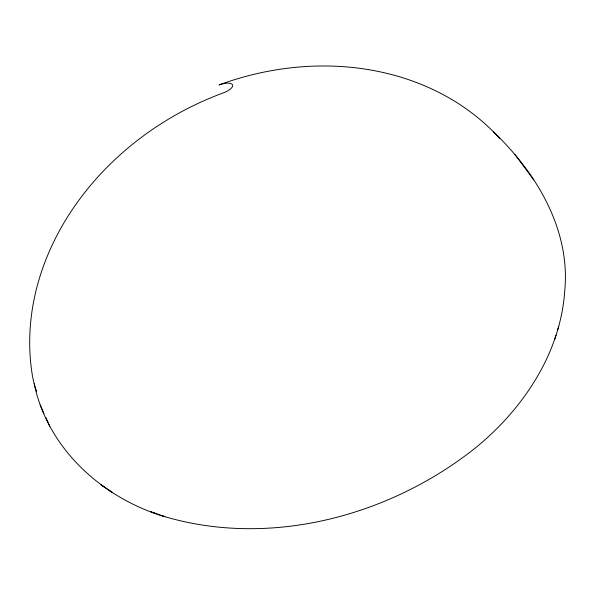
<?xml version="1.0" encoding="UTF-8"?>
<svg xmlns="http://www.w3.org/2000/svg" width="595" height="595" viewBox="0 0 595 595"><rect width="100%" height="100%" fill="white"/><g stroke="black" fill="none" stroke-linecap="round" stroke-linejoin="round"><path stroke-width="0.89" d="M34.183 383.693C47.615 448.809 102.742 498.246 164.897 516.691C271.342 547.958 390.432 515.739 475.859 447.574C523.295 408.795 560.661 352.932 564.767 290.524C570.568 229.454 536.214 172.483 493.426 131.837M554.652 339.529L556.005 335.201M557.381 330.708L558.757 326.32M161 515.33L164.897 516.691L150.937 511.849L154.96 513.262M108.61 489.982L112.455 492.623L101.053 484.813L104.951 487.498M514.92 154.455L533.797 179.943M40.185 404.95L43.963 413.391M45.897 417.593L49.72 426.146M499.696 138.442A267.728 225.765 -25.5 0 0 218.975 84.944A12.131 4.463 -18.9 0 1 232.496 84.735A12.131 4.463 -18.9 0 1 223.304 92.879A271.863 227.833 -25.5 0 0 32.338 375.185A121.968 102.377 -14.2 0 0 36.637 391.339"/></g></svg>
